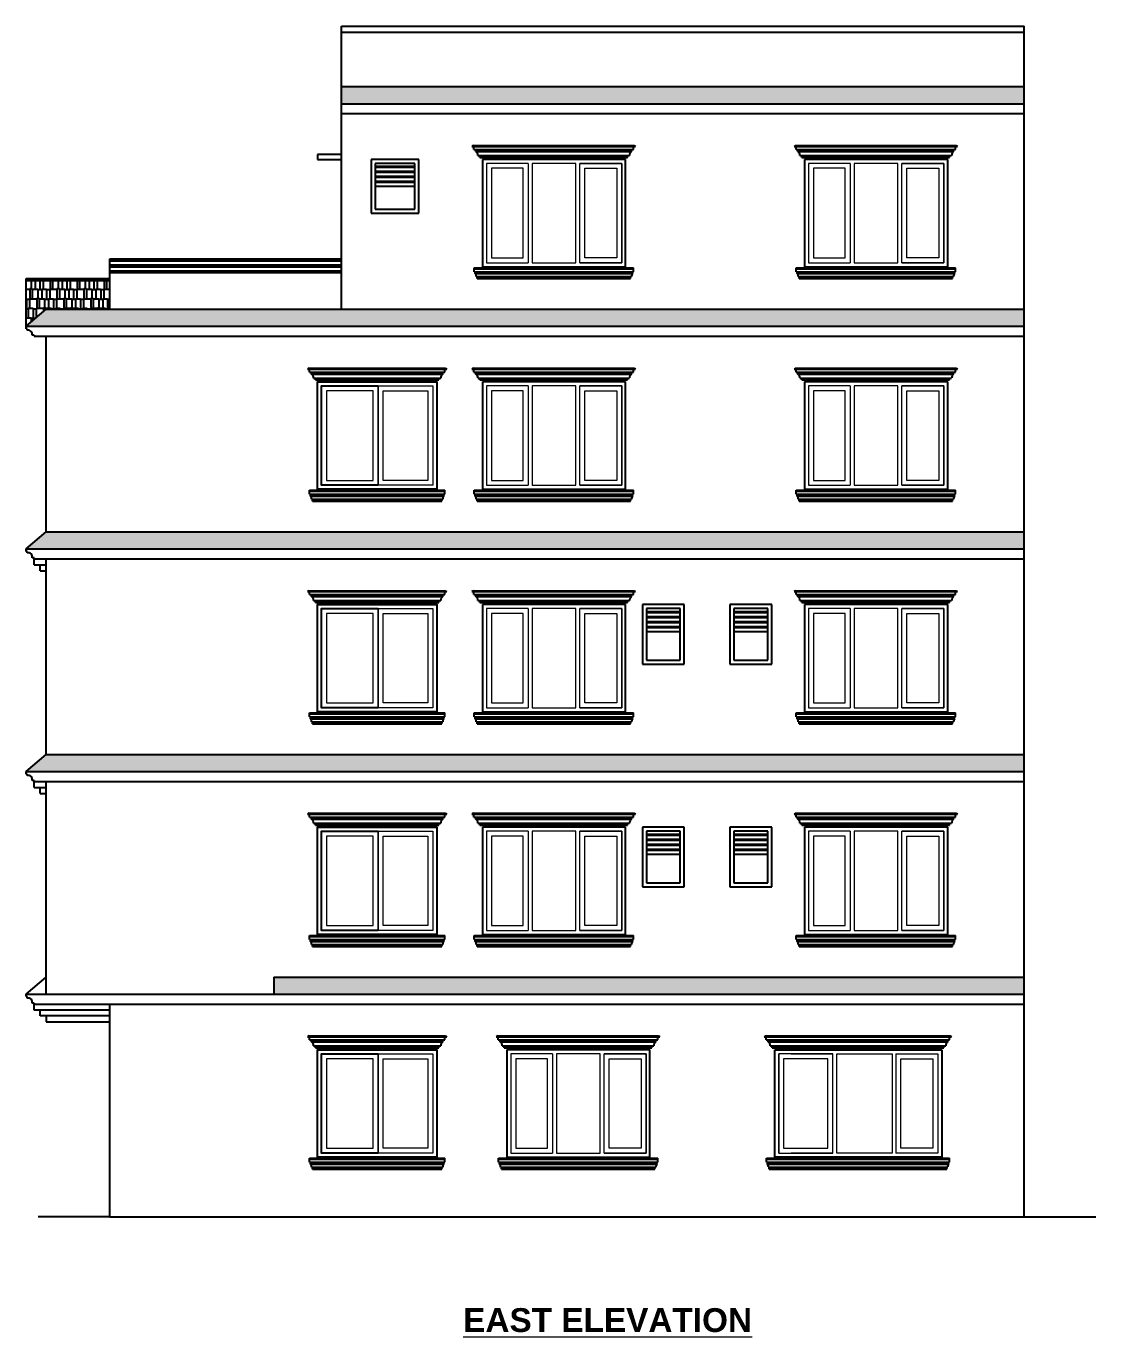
# Model space of a CAD drawing. Header units: inches. Extents: x 1397 to 20304, y -27267 to -746.
# Drawn here: x 16102 to 16640, y -21489 to -20829 of the extents above; entities that cross this region are included whole.
import ezdxf

# ---------------------------------------------------------------- set-up
doc = ezdxf.new("R2010")
doc.units = ezdxf.units.IN
doc.header["$LTSCALE"] = 17
doc.header["$MEASUREMENT"] = 0
for name, color, linetype, lineweight in [('25 BOT BAR', 12, 'Continuous', 25), ('ELEVATION', 7, 'Continuous', 25), ('OUTLINE', 1, 'Continuous', 25), ('TEXT', 231, 'Continuous', 20), ('WINDOW FRAME', 161, 'Continuous', 20)]:
    doc.layers.add(name, color=color, linetype=linetype, lineweight=lineweight)

# ---------------------------------------------------------------- blocks, each defined once
blk = doc.blocks.new('cornicebelow')
at = {"layer": '25 BOT BAR'}
for p, q in [((13950.02, -21087.63), (14030.23, -21087.63)), ((13950.02, -21089.63), (13950.02, -21087.63)), ((13950.02, -21088.13), (14030.23, -21088.13)), ((13950.02, -21089.63), (14030.23, -21089.63)), ((13950.52, -21090.63), (13950.52, -21089.63)), ((13950.52, -21090.63), (14029.73, -21090.63)), ((13951.02, -21092.13), (14029.23, -21092.13)), ((13951.52, -21093.13), (13951.52, -21092.13)), ((13951.52, -21093.13), (14028.73, -21093.13)), ((14028.73, -21093.13), (14028.73, -21092.13)), ((14029.73, -21090.63), (14029.73, -21089.63)), ((14030.23, -21089.63), (14030.23, -21087.63))]:
    blk.add_line(p, q, dxfattribs=at)
for centre, start, end in [((13949.58, -21091.77), 346.21025, 50.65965), ((14030.67, -21091.77), 129.34035, 193.78975)]:
    blk.add_arc(centre, 1.48, start, end, dxfattribs=at)
blk = doc.blocks.new('corniceup')
at = {"layer": '25 BOT BAR'}
for p, q in [((13949.69, -21026.13), (13948.94, -21026.63)), ((13949.94, -21028.13), (13949.94, -21026.63)), ((13950.94, -21029.13), (13950.94, -21028.13)), ((14029.23, -21029.13), (14029.23, -21028.13)), ((14030.23, -21028.13), (14030.23, -21026.63)), ((14030.48, -21026.13), (14031.23, -21026.63)), ((13952.94, -21032.13), (13952.94, -21031.13)), ((14027.23, -21032.13), (14027.23, -21031.13))]:
    blk.add_line(p, q, dxfattribs=at)
for centre, start, end in [((13950.02, -21030.83), 351.26631, 61.86379), ((14030.15, -21030.83), 118.13621, 188.73369)]:
    blk.add_arc(centre, 1.93, start, end, dxfattribs=at)
at = {"layer": 'OUTLINE'}
for p, q in [((13948.94, -21026.63), (14031.23, -21026.63)), ((13949.69, -21026.13), (14030.48, -21026.13)), ((13949.94, -21028.13), (14030.23, -21028.13)), ((13950.94, -21029.13), (14029.23, -21029.13)), ((13951.94, -21031.13), (14028.23, -21031.13)), ((13952.94, -21032.13), (14027.23, -21032.13))]:
    blk.add_line(p, q, dxfattribs=at)
blk = doc.blocks.new('DSFFDFFD')
at = {"layer": 'ELEVATION', "linetype": 'Continuous'}
for p, q in [((-9566.27, -3437), (-9650.27, -3437)), ((-9650.27, -3437), (-9650.27, -3491)), ((-9566.27, -3491), (-9566.27, -3437)), ((-9650.27, -3491), (-9566.27, -3491))]:
    blk.add_line(p, q, dxfattribs=at)
at = {"layer": 'WINDOW FRAME'}
for p, q in [((-9627.27, -3439), (-9648.27, -3439)), ((-9648.27, -3439), (-9648.27, -3489)), ((-9629.77, -3441.5), (-9645.77, -3441.5)), ((-9645.77, -3441.5), (-9645.77, -3486.5)), ((-9629.77, -3486.5), (-9629.77, -3441.5)), ((-9627.27, -3439), (-9627.27, -3489)), ((-9597.57, -3439), (-9625.27, -3439)), ((-9625.27, -3439), (-9625.27, -3489)), ((-9597.57, -3489), (-9597.57, -3439)), ((-9574.57, -3439), (-9595.57, -3439)), ((-9595.57, -3489), (-9595.57, -3439)), ((-9595.57, -3439), (-9568.27, -3439)), ((-9595.57, -3489), (-9595.57, -3439)), ((-9593.07, -3441.5), (-9570.77, -3441.5)), ((-9593.07, -3486.5), (-9593.07, -3441.5)), ((-9570.77, -3441.5), (-9570.77, -3486.5)), ((-9568.27, -3489), (-9568.27, -3439)), ((-9568.27, -3439), (-9568.27, -3489)), ((-9645.77, -3486.5), (-9629.77, -3486.5)), ((-9570.77, -3486.5), (-9593.07, -3486.5)), ((-9648.27, -3489), (-9627.27, -3489)), ((-9625.27, -3489), (-9597.57, -3489)), ((-9595.57, -3489), (-9574.57, -3489)), ((-9568.27, -3489), (-9595.57, -3489))]:
    blk.add_line(p, q, dxfattribs=at)

msp = doc.modelspace()

# ---------------------------------------------------------------- hatches: boundary and pattern name
at = {"layer": '25 BOT BAR'}
h = msp.add_hatch(dxfattribs=at)
h.set_pattern_fill('AR-RSHKE', color=8, scale=0.5, angle=180)
h.paths.add_polyline_path([(16604.34, -20859.49), (16260.86, -20859.49), (16260.86, -20868.11), (16604.34, -20868.11)])
h = msp.add_hatch(dxfattribs=at)
h.set_pattern_fill('AR-RSHKE', color=8, scale=0.4, angle=180)
h.paths.add_polyline_path([(16144.34, -20957.11), (16102.34, -20957.11), (16102.34, -20980.11), (16112.34, -20971.49), (16144.34, -20971.49)])
h = msp.add_hatch(dxfattribs=at)
h.set_pattern_fill('AR-RSHKE', color=8, scale=0.5, angle=180)
h.set_pattern_definition([(180, (-9e-12, 224), (-12.75, -6), [3, -2.5, 3.5, -1.5, 4.5, -2]), (180, (-3, 223.75), (-12.75, -6), [2.5, -9.5, 2, -3]), (180, (-9, 224.375), (-12.75, -6), [1.5, -15.5]), (270, (-9e-12, 224), (4.25, -6), [5.75, -18.25]), (270, (-3, 224), (4.25, -6), [5.625, -18.375]), (270, (-5.5, 224), (4.25, -6), [5.25, -18.75]), (270, (-9, 224.375), (4.25, -6), [5.75, -18.25]), (270, (-10.5, 224.375), (4.25, -6), [5.75, -18.25]), (270, (-15, 224), (4.25, -6), [5.5, -18.5])])
h.paths.add_polyline_path([(16604.34, -20971.49), (16112.34, -20971.49), (16102.34, -20980.11), (16604.34, -20980.11)])
h = msp.add_hatch(dxfattribs=at)
h.set_pattern_fill('AR-RSHKE', color=8, scale=0.5, angle=180)
h.set_pattern_definition([(180, (-5e-12, 112), (-12.75, -6), [3, -2.5, 3.5, -1.5, 4.5, -2]), (180, (-3, 111.75), (-12.75, -6), [2.5, -9.5, 2, -3]), (180, (-9, 112.375), (-12.75, -6), [1.5, -15.5]), (270, (-5e-12, 112), (4.25, -6), [5.75, -18.25]), (270, (-3, 112), (4.25, -6), [5.625, -18.375]), (270, (-5.5, 112), (4.25, -6), [5.25, -18.75]), (270, (-9, 112.375), (4.25, -6), [5.75, -18.25]), (270, (-10.5, 112.375), (4.25, -6), [5.75, -18.25]), (270, (-15, 112), (4.25, -6), [5.5, -18.5])])
h.paths.add_polyline_path([(16604.34, -21083.49), (16112.34, -21083.49), (16102.34, -21092.11), (16604.34, -21092.11)])
h = msp.add_hatch(dxfattribs=at)
h.set_pattern_fill('AR-RSHKE', color=8, scale=0.5, angle=180)
h.paths.add_polyline_path([(16604.34, -21195.49), (16112.34, -21195.49), (16102.34, -21204.11), (16604.34, -21204.11)])
h = msp.add_hatch(dxfattribs=at)
h.set_pattern_fill('AR-RSHKE', color=8, scale=0.5, angle=180)
h.paths.add_polyline_path([(16604.34, -21316.11), (16604.34, -21307.49), (16226.86, -21307.49), (16226.86, -21316.11)])

# ---------------------------------------------------------------- linework, layer by layer
for p, q in [((16260.86, -20829.11), (16604.34, -20829.11)), ((16260.86, -20868.11), (16260.86, -20829.11)), ((16604.34, -20868.11), (16604.34, -20829.11)), ((16260.86, -20832.11), (16604.34, -20832.11)), ((16260.86, -20859.49), (16604.34, -20859.49)), ((16260.86, -20868.11), (16604.34, -20868.11)), ((16260.86, -20971.49), (16260.86, -20868.11)), ((16604.34, -20980.11), (16604.34, -20868.11)), ((16260.86, -20873.11), (16604.34, -20873.11)), ((16260.86, -20893.61), (16248.86, -20893.61)), ((16248.86, -20893.61), (16248.86, -20896.11)), ((16248.86, -20896.11), (16260.86, -20896.11)), ((16144.34, -20946.11), (16260.86, -20946.11)), ((16144.34, -20971.49), (16144.34, -20946.11)), ((16144.34, -20947.11), (16260.86, -20947.11)), ((16144.34, -20949.11), (16260.86, -20949.11)), ((16144.34, -20950.11), (16260.86, -20950.11)), ((16144.34, -20952.11), (16260.86, -20952.11)), ((16144.34, -20953.11), (16260.86, -20953.11)), ((16102.34, -20980.11), (16102.34, -20956.11)), ((16102.34, -20956.11), (16144.34, -20956.11)), ((16102.34, -20957.11), (16144.34, -20957.11)), ((16102.34, -20980.11), (16112.34, -20971.49)), ((16112.34, -20971.49), (16604.34, -20971.49)), ((16102.34, -20980.11), (16604.34, -20980.11)), ((16102.34, -20981.36), (16102.34, -20980.11)), ((16102.34, -20980.11), (16102.34, -20981.36)), ((16102.9, -20981.36), (16102.34, -20981.36)), ((16102.9, -20982.11), (16102.9, -20981.36)), ((16604.34, -21092.11), (16604.34, -20980.11)), ((16103.84, -20982.11), (16102.9, -20982.11)), ((16105.34, -20984.11), (16105.34, -20983.61)), ((16105.34, -20984.61), (16105.34, -20984.11)), ((16106.34, -20984.61), (16105.34, -20984.61)), ((16106.34, -20984.61), (16106.34, -20985.11)), ((16106.34, -20985.11), (16604.34, -20985.11)), ((16112.34, -21083.49), (16112.34, -20985.11)), ((16244.61, -21001.11), (16243.86, -21001.61)), ((16243.86, -21001.61), (16313.86, -21001.61)), ((16244.61, -21001.11), (16313.11, -21001.11)), ((16244.86, -21003.11), (16244.86, -21001.61)), ((16312.86, -21003.11), (16312.86, -21001.61)), ((16313.11, -21001.11), (16313.86, -21001.61)), ((16244.86, -21003.11), (16312.86, -21003.11)), ((16245.86, -21004.11), (16245.86, -21003.11)), ((16245.86, -21004.11), (16311.86, -21004.11)), ((16246.86, -21006.11), (16310.86, -21006.11)), ((16247.86, -21007.11), (16247.86, -21006.11)), ((16247.86, -21007.11), (16309.86, -21007.11)), ((16309.86, -21007.11), (16309.86, -21006.11)), ((16311.86, -21004.11), (16311.86, -21003.11)), ((16244.86, -21062.61), (16312.86, -21062.61)), ((16244.86, -21064.61), (16244.86, -21062.61)), ((16244.86, -21063.11), (16312.86, -21063.11)), ((16244.86, -21064.61), (16312.86, -21064.61)), ((16245.36, -21065.61), (16245.36, -21064.61)), ((16245.36, -21065.61), (16312.36, -21065.61)), ((16245.86, -21067.11), (16311.86, -21067.11)), ((16246.36, -21068.11), (16246.36, -21067.11)), ((16311.36, -21068.11), (16311.36, -21067.11)), ((16312.36, -21065.61), (16312.36, -21064.61)), ((16312.86, -21064.61), (16312.86, -21062.61)), ((16246.36, -21068.11), (16311.36, -21068.11)), ((16102.34, -21092.11), (16112.34, -21083.49)), ((16112.34, -21083.49), (16604.34, -21083.49)), ((16102.34, -21092.11), (16604.34, -21092.11)), ((16102.34, -21093.36), (16102.34, -21092.11)), ((16102.34, -21092.11), (16102.34, -21093.36)), ((16102.9, -21093.36), (16102.34, -21093.36)), ((16102.9, -21094.11), (16102.9, -21093.36)), ((16103.84, -21094.11), (16102.9, -21094.11)), ((16604.34, -21204.11), (16604.34, -21092.11)), ((16105.34, -21096.11), (16105.34, -21095.61)), ((16105.34, -21096.61), (16105.34, -21096.11)), ((16106.34, -21096.61), (16105.34, -21096.61)), ((16106.34, -21096.61), (16106.34, -21097.11)), ((16106.34, -21097.11), (16604.34, -21097.11)), ((16106.34, -21100.11), (16106.34, -21097.11)), ((16106.34, -21100.11), (16112.34, -21100.11)), ((16109.34, -21103.11), (16109.34, -21100.11)), ((16112.34, -21195.49), (16112.34, -21097.11)), ((16109.34, -21103.11), (16112.34, -21103.11)), ((16244.61, -21113.11), (16243.86, -21113.61)), ((16243.86, -21113.61), (16313.86, -21113.61)), ((16244.61, -21113.11), (16313.11, -21113.11)), ((16244.86, -21115.11), (16244.86, -21113.61)), ((16312.86, -21115.11), (16312.86, -21113.61)), ((16313.11, -21113.11), (16313.86, -21113.61)), ((16244.86, -21115.11), (16312.86, -21115.11)), ((16245.86, -21116.11), (16245.86, -21115.11)), ((16245.86, -21116.11), (16311.86, -21116.11)), ((16246.86, -21118.11), (16310.86, -21118.11)), ((16247.86, -21119.11), (16247.86, -21118.11)), ((16247.86, -21119.11), (16309.86, -21119.11)), ((16309.86, -21119.11), (16309.86, -21118.11)), ((16311.86, -21116.11), (16311.86, -21115.11)), ((16244.86, -21174.61), (16312.86, -21174.61)), ((16244.86, -21176.61), (16244.86, -21174.61)), ((16244.86, -21175.11), (16312.86, -21175.11)), ((16244.86, -21176.61), (16312.86, -21176.61)), ((16245.36, -21177.61), (16245.36, -21176.61)), ((16245.36, -21177.61), (16312.36, -21177.61)), ((16245.86, -21179.11), (16311.86, -21179.11)), ((16246.36, -21180.11), (16246.36, -21179.11)), ((16311.36, -21180.11), (16311.36, -21179.11)), ((16312.36, -21177.61), (16312.36, -21176.61)), ((16312.86, -21176.61), (16312.86, -21174.61)), ((16246.36, -21180.11), (16311.36, -21180.11)), ((16102.34, -21204.11), (16112.34, -21195.49)), ((16112.34, -21195.49), (16604.34, -21195.49)), ((16102.34, -21204.11), (16604.34, -21204.11)), ((16102.34, -21205.36), (16102.34, -21204.11)), ((16102.34, -21204.11), (16102.34, -21205.36)), ((16102.9, -21205.36), (16102.34, -21205.36)), ((16102.9, -21206.11), (16102.9, -21205.36)), ((16103.84, -21206.11), (16102.9, -21206.11)), ((16604.34, -21316.11), (16604.34, -21204.11)), ((16105.34, -21208.11), (16105.34, -21207.61)), ((16105.34, -21208.61), (16105.34, -21208.11)), ((16106.34, -21208.61), (16105.34, -21208.61)), ((16106.34, -21208.61), (16106.34, -21209.11)), ((16106.34, -21209.11), (16604.34, -21209.11)), ((16106.34, -21212.11), (16106.34, -21209.11)), ((16106.34, -21212.11), (16112.34, -21212.11)), ((16109.34, -21215.11), (16109.34, -21212.11)), ((16112.34, -21316.11), (16112.34, -21209.11)), ((16109.34, -21215.11), (16112.34, -21215.11)), ((16244.61, -21225.11), (16243.86, -21225.61)), ((16243.86, -21225.61), (16313.86, -21225.61)), ((16244.61, -21225.11), (16313.11, -21225.11)), ((16244.86, -21227.11), (16244.86, -21225.61)), ((16312.86, -21227.11), (16312.86, -21225.61)), ((16313.11, -21225.11), (16313.86, -21225.61)), ((16244.86, -21227.11), (16312.86, -21227.11)), ((16245.86, -21228.11), (16245.86, -21227.11)), ((16245.86, -21228.11), (16311.86, -21228.11)), ((16246.86, -21230.11), (16310.86, -21230.11)), ((16247.86, -21231.11), (16247.86, -21230.11)), ((16247.86, -21231.11), (16309.86, -21231.11)), ((16309.86, -21231.11), (16309.86, -21230.11)), ((16311.86, -21228.11), (16311.86, -21227.11)), ((16244.86, -21286.61), (16312.86, -21286.61)), ((16244.86, -21288.61), (16244.86, -21286.61)), ((16244.86, -21287.11), (16312.86, -21287.11)), ((16244.86, -21288.61), (16312.86, -21288.61)), ((16245.36, -21289.61), (16245.36, -21288.61)), ((16245.36, -21289.61), (16312.36, -21289.61)), ((16245.86, -21291.11), (16311.86, -21291.11)), ((16246.36, -21292.11), (16246.36, -21291.11)), ((16311.36, -21292.11), (16311.36, -21291.11)), ((16312.36, -21289.61), (16312.36, -21288.61)), ((16312.86, -21288.61), (16312.86, -21286.61)), ((16246.36, -21292.11), (16311.36, -21292.11)), ((16102.34, -21316.11), (16112.34, -21307.49)), ((16226.86, -21307.49), (16226.86, -21316.11)), ((16226.86, -21307.49), (16604.34, -21307.49)), ((16102.34, -21316.11), (16604.34, -21316.11)), ((16102.34, -21317.36), (16102.34, -21316.11)), ((16102.34, -21316.11), (16102.34, -21317.36)), ((16102.9, -21317.36), (16102.34, -21317.36)), ((16102.9, -21318.11), (16102.9, -21317.36)), ((16103.84, -21318.11), (16102.9, -21318.11)), ((16604.34, -21428.11), (16604.34, -21316.11)), ((16105.34, -21320.11), (16105.34, -21319.61)), ((16105.34, -21320.61), (16105.34, -21320.11)), ((16106.34, -21320.61), (16105.34, -21320.61)), ((16106.34, -21320.61), (16106.34, -21321.11)), ((16106.34, -21321.11), (16604.34, -21321.11)), ((16106.34, -21324.11), (16106.34, -21321.11)), ((16144.34, -21324.11), (16106.34, -21324.11)), ((16109.34, -21327.11), (16109.34, -21324.11)), ((16144.34, -21428.11), (16144.34, -21321.11)), ((16144.34, -21327.11), (16109.34, -21327.11)), ((16112.34, -21327.11), (16112.34, -21330.11)), ((16112.34, -21330.11), (16144.34, -21330.11)), ((16244.61, -21337.11), (16243.86, -21337.61)), ((16243.86, -21337.61), (16313.86, -21337.61)), ((16244.61, -21337.11), (16313.11, -21337.11)), ((16244.86, -21339.11), (16244.86, -21337.61)), ((16312.86, -21339.11), (16312.86, -21337.61)), ((16313.11, -21337.11), (16313.86, -21337.61)), ((16474.29, -21337.11), (16473.54, -21337.61)), ((16473.54, -21337.61), (16567.84, -21337.61)), ((16474.29, -21337.11), (16567.09, -21337.11)), ((16474.54, -21339.11), (16474.54, -21337.61)), ((16566.84, -21339.11), (16566.84, -21337.61)), ((16567.09, -21337.11), (16567.84, -21337.61)), ((16244.86, -21339.11), (16312.86, -21339.11)), ((16245.86, -21340.11), (16245.86, -21339.11)), ((16245.86, -21340.11), (16311.86, -21340.11)), ((16246.86, -21342.11), (16310.86, -21342.11)), ((16247.86, -21343.11), (16247.86, -21342.11)), ((16247.86, -21343.11), (16309.86, -21343.11)), ((16309.86, -21343.11), (16309.86, -21342.11)), ((16311.86, -21340.11), (16311.86, -21339.11)), ((16474.54, -21339.11), (16566.84, -21339.11)), ((16475.54, -21340.11), (16475.54, -21339.11)), ((16475.54, -21340.11), (16565.84, -21340.11)), ((16476.54, -21342.11), (16564.84, -21342.11)), ((16477.54, -21343.11), (16477.54, -21342.11)), ((16477.54, -21343.11), (16563.84, -21343.11)), ((16563.84, -21343.11), (16563.84, -21342.11)), ((16565.84, -21340.11), (16565.84, -21339.11)), ((16244.86, -21398.61), (16312.86, -21398.61)), ((16244.86, -21400.61), (16244.86, -21398.61)), ((16244.86, -21399.11), (16312.86, -21399.11)), ((16244.86, -21400.61), (16312.86, -21400.61)), ((16245.36, -21401.61), (16245.36, -21400.61)), ((16245.36, -21401.61), (16312.36, -21401.61)), ((16245.86, -21403.11), (16311.86, -21403.11)), ((16246.36, -21404.11), (16246.36, -21403.11)), ((16246.36, -21404.11), (16311.36, -21404.11)), ((16311.36, -21404.11), (16311.36, -21403.11)), ((16312.36, -21401.61), (16312.36, -21400.61)), ((16312.86, -21400.61), (16312.86, -21398.61)), ((16474.63, -21398.61), (16566.84, -21398.61)), ((16474.63, -21400.61), (16474.63, -21398.61)), ((16474.63, -21399.11), (16566.84, -21399.11)), ((16474.63, -21400.61), (16566.84, -21400.61)), ((16475.13, -21401.61), (16475.13, -21400.61)), ((16475.13, -21401.61), (16566.34, -21401.61)), ((16475.63, -21403.11), (16565.84, -21403.11)), ((16476.13, -21404.11), (16476.13, -21403.11)), ((16476.13, -21404.11), (16565.34, -21404.11)), ((16565.34, -21404.11), (16565.34, -21403.11)), ((16566.34, -21401.61), (16566.34, -21400.61)), ((16566.84, -21400.61), (16566.84, -21398.61)), ((16144.34, -21428.11), (16108.34, -21428.11)), ((16144.34, -21428.11), (16604.34, -21428.11)), ((16604.34, -21428.11), (16640.34, -21428.11))]:
    msp.add_line(p, q, dxfattribs=at)
for points in [[(16279.34, -21060.11), (16250.86, -21060.11), (16250.86, -21010.11), (16279.34, -21010.11)], [(16279.34, -21172.11), (16250.86, -21172.11), (16250.86, -21122.11), (16279.34, -21122.11)], [(16279.34, -21284.11), (16250.86, -21284.11), (16250.86, -21234.11), (16279.34, -21234.11)], [(16279.34, -21396.11), (16250.86, -21396.11), (16250.86, -21346.11), (16279.34, -21346.11)]]:
    msp.add_lwpolyline(points, dxfattribs=at)
for centre, radius, start, end in [((16103.45, -20984.01), 1.94, 11.79562, 78.20413), ((16244.95, -21005.82), 1.93, 351.26631, 61.86379), ((16312.77, -21005.82), 1.93, 118.13621, 188.73369), ((16244.42, -21066.76), 1.48, 346.21025, 50.65965), ((16313.3, -21066.76), 1.48, 129.34035, 193.78975), ((16103.45, -21096.01), 1.94, 11.79562, 78.20413), ((16244.95, -21117.82), 1.93, 351.26631, 61.86379), ((16312.77, -21117.82), 1.93, 118.13621, 188.73369), ((16244.42, -21178.76), 1.48, 346.21025, 50.65965), ((16313.3, -21178.76), 1.48, 129.34035, 193.78975), ((16103.45, -21208.01), 1.94, 11.79562, 78.20413), ((16244.95, -21229.82), 1.93, 351.26631, 61.86379), ((16312.77, -21229.82), 1.93, 118.13621, 188.73369), ((16244.42, -21290.76), 1.48, 346.21025, 50.65965), ((16313.3, -21290.76), 1.48, 129.34035, 193.78975), ((16103.45, -21320.01), 1.94, 11.79562, 78.20413), ((16244.95, -21341.82), 1.93, 351.26631, 61.86379), ((16312.77, -21341.82), 1.93, 118.13621, 188.73369), ((16474.63, -21341.82), 1.93, 351.26631, 61.86379), ((16566.75, -21341.82), 1.93, 118.13621, 188.73369), ((16244.42, -21402.76), 1.48, 346.21025, 50.65965), ((16313.3, -21402.76), 1.48, 129.34035, 193.78975), ((16474.19, -21402.76), 1.48, 346.21025, 50.65965), ((16567.28, -21402.76), 1.48, 129.34035, 193.78975)]:
    msp.add_arc(centre, radius, start, end, dxfattribs=at)
at = {"layer": 'ELEVATION', "linetype": 'Continuous'}
for p, q in [((16403.86, -20896.11), (16331.86, -20896.11)), ((16331.86, -20896.11), (16331.86, -20950.11)), ((16403.86, -20950.11), (16403.86, -20896.11)), ((16565.84, -20896.11), (16493.84, -20896.11)), ((16493.84, -20896.11), (16493.84, -20950.11)), ((16565.84, -20950.11), (16565.84, -20896.11)), ((16331.86, -20950.11), (16403.86, -20950.11)), ((16493.84, -20950.11), (16565.84, -20950.11)), ((16403.86, -21008.11), (16331.86, -21008.11)), ((16331.86, -21008.11), (16331.86, -21062.11)), ((16403.86, -21062.11), (16403.86, -21008.11)), ((16565.84, -21008.11), (16493.84, -21008.11)), ((16493.84, -21008.11), (16493.84, -21062.11)), ((16565.84, -21062.11), (16565.84, -21008.11)), ((16331.86, -21062.11), (16403.86, -21062.11)), ((16493.84, -21062.11), (16565.84, -21062.11)), ((16403.86, -21120.11), (16331.86, -21120.11)), ((16331.86, -21120.11), (16331.86, -21174.11)), ((16403.86, -21174.11), (16403.86, -21120.11)), ((16565.84, -21120.11), (16493.84, -21120.11)), ((16493.84, -21120.11), (16493.84, -21174.11)), ((16565.84, -21174.11), (16565.84, -21120.11)), ((16331.86, -21174.11), (16403.86, -21174.11)), ((16493.84, -21174.11), (16565.84, -21174.11)), ((16403.86, -21232.11), (16331.86, -21232.11)), ((16331.86, -21232.11), (16331.86, -21286.11)), ((16403.86, -21286.11), (16403.86, -21232.11)), ((16565.84, -21232.11), (16493.84, -21232.11)), ((16493.84, -21232.11), (16493.84, -21286.11)), ((16565.84, -21286.11), (16565.84, -21232.11)), ((16331.86, -21286.11), (16403.86, -21286.11)), ((16493.84, -21286.11), (16565.84, -21286.11)), ((16416.1, -21344.11), (16344.1, -21344.11)), ((16344.1, -21344.11), (16344.1, -21398.11)), ((16416.1, -21398.11), (16416.1, -21344.11)), ((16344.1, -21398.11), (16416.1, -21398.11))]:
    msp.add_line(p, q, dxfattribs=at)
for points in [[(16248.86, -21022.11), (16248.86, -21008.11), (16308.86, -21008.11), (16308.86, -21062.11), (16248.86, -21062.11), (16248.86, -21022.11)], [(16248.86, -21134.11), (16248.86, -21120.11), (16308.86, -21120.11), (16308.86, -21174.11), (16248.86, -21174.11), (16248.86, -21134.11)], [(16248.86, -21246.11), (16248.86, -21232.11), (16308.86, -21232.11), (16308.86, -21286.11), (16248.86, -21286.11), (16248.86, -21246.11)], [(16248.86, -21358.11), (16248.86, -21344.11), (16308.86, -21344.11), (16308.86, -21398.11), (16248.86, -21398.11), (16248.86, -21358.11)]]:
    msp.add_lwpolyline(points, dxfattribs=at)
at = {"layer": 'OUTLINE', "color": 7}
for p, q in [((16299.86, -20896.11), (16275.86, -20896.11)), ((16275.86, -20896.11), (16275.86, -20923.11)), ((16299.86, -20923.11), (16299.86, -20896.11)), ((16275.86, -20923.11), (16299.86, -20923.11)), ((16433.34, -21120.11), (16412.34, -21120.11)), ((16412.34, -21120.11), (16412.34, -21150.11)), ((16433.34, -21150.11), (16433.34, -21120.11)), ((16477.34, -21120.11), (16456.34, -21120.11)), ((16456.34, -21120.11), (16456.34, -21150.11)), ((16477.34, -21150.11), (16477.34, -21120.11)), ((16412.34, -21150.11), (16433.34, -21150.11)), ((16456.34, -21150.11), (16477.34, -21150.11)), ((16433.34, -21232.11), (16412.34, -21232.11)), ((16412.34, -21232.11), (16412.34, -21262.11)), ((16433.34, -21262.11), (16433.34, -21232.11)), ((16477.34, -21232.11), (16456.34, -21232.11)), ((16456.34, -21232.11), (16456.34, -21262.11)), ((16477.34, -21262.11), (16477.34, -21232.11)), ((16412.34, -21262.11), (16433.34, -21262.11)), ((16456.34, -21262.11), (16477.34, -21262.11))]:
    msp.add_line(p, q, dxfattribs=at)
at = {"layer": 'OUTLINE', "color": 253, "true_color": 0x9898cc}
for p, q in [((16297.86, -20898.11), (16277.86, -20898.11)), ((16277.86, -20898.11), (16277.86, -20921.11)), ((16277.86, -20899.61), (16297.86, -20899.61)), ((16277.86, -20900.11), (16297.86, -20900.11)), ((16277.86, -20902.11), (16297.86, -20902.11)), ((16277.86, -20902.61), (16297.86, -20902.61)), ((16297.86, -20921.11), (16297.86, -20898.11)), ((16277.86, -20904.61), (16297.86, -20904.61)), ((16277.86, -20905.11), (16297.86, -20905.11)), ((16277.86, -20907.11), (16297.86, -20907.11)), ((16277.86, -20907.61), (16297.86, -20907.61)), ((16277.86, -20909.61), (16297.86, -20909.61)), ((16277.86, -20921.11), (16297.86, -20921.11)), ((16431.34, -21122.11), (16414.34, -21122.11)), ((16414.34, -21122.11), (16414.34, -21148.11)), ((16414.34, -21123.61), (16431.34, -21123.61)), ((16414.34, -21124.11), (16431.34, -21124.11)), ((16414.34, -21126.11), (16431.34, -21126.11)), ((16414.34, -21126.61), (16431.34, -21126.61)), ((16431.34, -21148.11), (16431.34, -21122.11)), ((16475.34, -21122.11), (16458.34, -21122.11)), ((16458.34, -21122.11), (16458.34, -21148.11)), ((16458.34, -21123.61), (16475.34, -21123.61)), ((16458.34, -21124.11), (16475.34, -21124.11)), ((16458.34, -21126.11), (16475.34, -21126.11)), ((16458.34, -21126.61), (16475.34, -21126.61)), ((16475.34, -21148.11), (16475.34, -21122.11)), ((16414.34, -21128.61), (16431.34, -21128.61)), ((16414.34, -21129.11), (16431.34, -21129.11)), ((16414.34, -21131.11), (16431.34, -21131.11)), ((16414.34, -21131.61), (16431.34, -21131.61)), ((16414.34, -21133.61), (16431.34, -21133.61)), ((16458.34, -21128.61), (16475.34, -21128.61)), ((16458.34, -21129.11), (16475.34, -21129.11)), ((16458.34, -21131.11), (16475.34, -21131.11)), ((16458.34, -21131.61), (16475.34, -21131.61)), ((16458.34, -21133.61), (16475.34, -21133.61)), ((16414.34, -21148.11), (16431.34, -21148.11)), ((16458.34, -21148.11), (16475.34, -21148.11)), ((16431.34, -21234.11), (16414.34, -21234.11)), ((16414.34, -21234.11), (16414.34, -21260.11)), ((16414.34, -21235.61), (16431.34, -21235.61)), ((16414.34, -21236.11), (16431.34, -21236.11)), ((16414.34, -21238.11), (16431.34, -21238.11)), ((16414.34, -21238.61), (16431.34, -21238.61)), ((16431.34, -21260.11), (16431.34, -21234.11)), ((16475.34, -21234.11), (16458.34, -21234.11)), ((16458.34, -21234.11), (16458.34, -21260.11)), ((16458.34, -21235.61), (16475.34, -21235.61)), ((16458.34, -21236.11), (16475.34, -21236.11)), ((16458.34, -21238.11), (16475.34, -21238.11)), ((16458.34, -21238.61), (16475.34, -21238.61)), ((16475.34, -21260.11), (16475.34, -21234.11)), ((16414.34, -21240.61), (16431.34, -21240.61)), ((16414.34, -21241.11), (16431.34, -21241.11)), ((16414.34, -21243.11), (16431.34, -21243.11)), ((16414.34, -21243.61), (16431.34, -21243.61)), ((16414.34, -21245.61), (16431.34, -21245.61)), ((16458.34, -21240.61), (16475.34, -21240.61)), ((16458.34, -21241.11), (16475.34, -21241.11)), ((16458.34, -21243.11), (16475.34, -21243.11)), ((16458.34, -21243.61), (16475.34, -21243.61)), ((16458.34, -21245.61), (16475.34, -21245.61)), ((16414.34, -21260.11), (16431.34, -21260.11)), ((16458.34, -21260.11), (16475.34, -21260.11))]:
    msp.add_line(p, q, dxfattribs=at)
at = {"layer": 'WINDOW FRAME'}
for p, q in [((16354.86, -20898.11), (16333.86, -20898.11)), ((16333.86, -20898.11), (16333.86, -20948.11)), ((16352.36, -20900.61), (16336.36, -20900.61)), ((16336.36, -20900.61), (16336.36, -20945.61)), ((16352.36, -20945.61), (16352.36, -20900.61)), ((16354.86, -20898.11), (16354.86, -20948.11)), ((16378.86, -20898.11), (16356.86, -20898.11)), ((16356.86, -20898.11), (16356.86, -20948.11)), ((16378.86, -20948.11), (16378.86, -20898.11)), ((16401.86, -20898.11), (16380.86, -20898.11)), ((16380.86, -20948.11), (16380.86, -20898.11)), ((16380.86, -20898.11), (16401.86, -20898.11)), ((16380.86, -20948.11), (16380.86, -20898.11)), ((16383.36, -20900.61), (16399.36, -20900.61)), ((16383.36, -20945.61), (16383.36, -20900.61)), ((16399.36, -20900.61), (16399.36, -20945.61)), ((16401.86, -20948.11), (16401.86, -20898.11)), ((16401.86, -20898.11), (16401.86, -20948.11)), ((16516.84, -20898.11), (16495.84, -20898.11)), ((16495.84, -20898.11), (16495.84, -20948.11)), ((16514.34, -20900.61), (16498.34, -20900.61)), ((16498.34, -20900.61), (16498.34, -20945.61)), ((16514.34, -20945.61), (16514.34, -20900.61)), ((16516.84, -20898.11), (16516.84, -20948.11)), ((16540.84, -20898.11), (16518.84, -20898.11)), ((16518.84, -20898.11), (16518.84, -20948.11)), ((16540.84, -20948.11), (16540.84, -20898.11)), ((16563.84, -20898.11), (16542.84, -20898.11)), ((16542.84, -20948.11), (16542.84, -20898.11)), ((16542.84, -20898.11), (16563.84, -20898.11)), ((16542.84, -20948.11), (16542.84, -20898.11)), ((16545.34, -20900.61), (16561.34, -20900.61)), ((16545.34, -20945.61), (16545.34, -20900.61)), ((16561.34, -20900.61), (16561.34, -20945.61)), ((16563.84, -20948.11), (16563.84, -20898.11)), ((16563.84, -20898.11), (16563.84, -20948.11)), ((16333.86, -20948.11), (16354.86, -20948.11)), ((16336.36, -20945.61), (16352.36, -20945.61)), ((16356.86, -20948.11), (16378.86, -20948.11)), ((16380.86, -20948.11), (16401.86, -20948.11)), ((16401.86, -20948.11), (16380.86, -20948.11)), ((16399.36, -20945.61), (16383.36, -20945.61)), ((16495.84, -20948.11), (16516.84, -20948.11)), ((16498.34, -20945.61), (16514.34, -20945.61)), ((16518.84, -20948.11), (16540.84, -20948.11)), ((16542.84, -20948.11), (16563.84, -20948.11)), ((16563.84, -20948.11), (16542.84, -20948.11)), ((16561.34, -20945.61), (16545.34, -20945.61)), ((16279.34, -21010.11), (16279.34, -21060.11)), ((16279.34, -21060.11), (16279.34, -21010.11)), ((16354.86, -21010.11), (16333.86, -21010.11)), ((16333.86, -21010.11), (16333.86, -21060.11)), ((16352.36, -21012.61), (16336.36, -21012.61)), ((16336.36, -21012.61), (16336.36, -21057.61)), ((16352.36, -21057.61), (16352.36, -21012.61)), ((16354.86, -21010.11), (16354.86, -21060.11)), ((16378.86, -21010.11), (16356.86, -21010.11)), ((16356.86, -21010.11), (16356.86, -21060.11)), ((16378.86, -21060.11), (16378.86, -21010.11)), ((16401.86, -21010.11), (16380.86, -21010.11)), ((16380.86, -21060.11), (16380.86, -21010.11)), ((16380.86, -21010.11), (16401.86, -21010.11)), ((16380.86, -21060.11), (16380.86, -21010.11)), ((16383.36, -21012.61), (16399.36, -21012.61)), ((16383.36, -21057.61), (16383.36, -21012.61)), ((16399.36, -21012.61), (16399.36, -21057.61)), ((16401.86, -21060.11), (16401.86, -21010.11)), ((16401.86, -21010.11), (16401.86, -21060.11)), ((16516.84, -21010.11), (16495.84, -21010.11)), ((16495.84, -21010.11), (16495.84, -21060.11)), ((16514.34, -21012.61), (16498.34, -21012.61)), ((16498.34, -21012.61), (16498.34, -21057.61)), ((16514.34, -21057.61), (16514.34, -21012.61)), ((16516.84, -21010.11), (16516.84, -21060.11)), ((16540.84, -21010.11), (16518.84, -21010.11)), ((16518.84, -21010.11), (16518.84, -21060.11)), ((16540.84, -21060.11), (16540.84, -21010.11)), ((16563.84, -21010.11), (16542.84, -21010.11)), ((16542.84, -21060.11), (16542.84, -21010.11)), ((16542.84, -21010.11), (16563.84, -21010.11)), ((16542.84, -21060.11), (16542.84, -21010.11)), ((16545.34, -21012.61), (16561.34, -21012.61)), ((16545.34, -21057.61), (16545.34, -21012.61)), ((16561.34, -21012.61), (16561.34, -21057.61)), ((16563.84, -21060.11), (16563.84, -21010.11)), ((16563.84, -21010.11), (16563.84, -21060.11)), ((16333.86, -21060.11), (16354.86, -21060.11)), ((16336.36, -21057.61), (16352.36, -21057.61)), ((16356.86, -21060.11), (16378.86, -21060.11)), ((16380.86, -21060.11), (16401.86, -21060.11)), ((16401.86, -21060.11), (16380.86, -21060.11)), ((16399.36, -21057.61), (16383.36, -21057.61)), ((16495.84, -21060.11), (16516.84, -21060.11)), ((16498.34, -21057.61), (16514.34, -21057.61)), ((16518.84, -21060.11), (16540.84, -21060.11)), ((16542.84, -21060.11), (16563.84, -21060.11)), ((16563.84, -21060.11), (16542.84, -21060.11)), ((16561.34, -21057.61), (16545.34, -21057.61)), ((16279.34, -21122.11), (16279.34, -21172.11)), ((16279.34, -21172.11), (16279.34, -21122.11)), ((16354.86, -21122.11), (16333.86, -21122.11)), ((16333.86, -21122.11), (16333.86, -21172.11)), ((16352.36, -21124.61), (16336.36, -21124.61)), ((16336.36, -21124.61), (16336.36, -21169.61)), ((16352.36, -21169.61), (16352.36, -21124.61)), ((16354.86, -21122.11), (16354.86, -21172.11)), ((16378.86, -21122.11), (16356.86, -21122.11)), ((16356.86, -21122.11), (16356.86, -21172.11)), ((16378.86, -21172.11), (16378.86, -21122.11)), ((16401.86, -21122.11), (16380.86, -21122.11)), ((16380.86, -21172.11), (16380.86, -21122.11)), ((16380.86, -21122.11), (16401.86, -21122.11)), ((16380.86, -21172.11), (16380.86, -21122.11)), ((16383.36, -21124.61), (16399.36, -21124.61)), ((16383.36, -21169.61), (16383.36, -21124.61)), ((16399.36, -21124.61), (16399.36, -21169.61)), ((16401.86, -21172.11), (16401.86, -21122.11)), ((16401.86, -21122.11), (16401.86, -21172.11)), ((16516.84, -21122.11), (16495.84, -21122.11)), ((16495.84, -21122.11), (16495.84, -21172.11)), ((16514.34, -21124.61), (16498.34, -21124.61)), ((16498.34, -21124.61), (16498.34, -21169.61)), ((16514.34, -21169.61), (16514.34, -21124.61)), ((16516.84, -21122.11), (16516.84, -21172.11)), ((16540.84, -21122.11), (16518.84, -21122.11)), ((16518.84, -21122.11), (16518.84, -21172.11)), ((16540.84, -21172.11), (16540.84, -21122.11)), ((16563.84, -21122.11), (16542.84, -21122.11)), ((16542.84, -21172.11), (16542.84, -21122.11)), ((16542.84, -21122.11), (16563.84, -21122.11)), ((16542.84, -21172.11), (16542.84, -21122.11)), ((16545.34, -21124.61), (16561.34, -21124.61)), ((16545.34, -21169.61), (16545.34, -21124.61)), ((16561.34, -21124.61), (16561.34, -21169.61)), ((16563.84, -21172.11), (16563.84, -21122.11)), ((16563.84, -21122.11), (16563.84, -21172.11)), ((16333.86, -21172.11), (16354.86, -21172.11)), ((16336.36, -21169.61), (16352.36, -21169.61)), ((16356.86, -21172.11), (16378.86, -21172.11)), ((16380.86, -21172.11), (16401.86, -21172.11)), ((16401.86, -21172.11), (16380.86, -21172.11)), ((16399.36, -21169.61), (16383.36, -21169.61)), ((16495.84, -21172.11), (16516.84, -21172.11)), ((16498.34, -21169.61), (16514.34, -21169.61)), ((16518.84, -21172.11), (16540.84, -21172.11)), ((16542.84, -21172.11), (16563.84, -21172.11)), ((16563.84, -21172.11), (16542.84, -21172.11)), ((16561.34, -21169.61), (16545.34, -21169.61)), ((16279.34, -21234.11), (16279.34, -21284.11)), ((16279.34, -21284.11), (16279.34, -21234.11)), ((16354.86, -21234.11), (16333.86, -21234.11)), ((16333.86, -21234.11), (16333.86, -21284.11)), ((16352.36, -21236.61), (16336.36, -21236.61)), ((16336.36, -21236.61), (16336.36, -21281.61)), ((16352.36, -21281.61), (16352.36, -21236.61)), ((16354.86, -21234.11), (16354.86, -21284.11)), ((16378.86, -21234.11), (16356.86, -21234.11)), ((16356.86, -21234.11), (16356.86, -21284.11)), ((16378.86, -21284.11), (16378.86, -21234.11)), ((16401.86, -21234.11), (16380.86, -21234.11)), ((16380.86, -21284.11), (16380.86, -21234.11)), ((16380.86, -21234.11), (16401.86, -21234.11)), ((16380.86, -21284.11), (16380.86, -21234.11)), ((16383.36, -21236.61), (16399.36, -21236.61)), ((16383.36, -21281.61), (16383.36, -21236.61)), ((16399.36, -21236.61), (16399.36, -21281.61)), ((16401.86, -21284.11), (16401.86, -21234.11)), ((16401.86, -21234.11), (16401.86, -21284.11)), ((16516.84, -21234.11), (16495.84, -21234.11)), ((16495.84, -21234.11), (16495.84, -21284.11)), ((16514.34, -21236.61), (16498.34, -21236.61)), ((16498.34, -21236.61), (16498.34, -21281.61)), ((16514.34, -21281.61), (16514.34, -21236.61)), ((16516.84, -21234.11), (16516.84, -21284.11)), ((16540.84, -21234.11), (16518.84, -21234.11)), ((16518.84, -21234.11), (16518.84, -21284.11)), ((16540.84, -21284.11), (16540.84, -21234.11)), ((16563.84, -21234.11), (16542.84, -21234.11)), ((16542.84, -21284.11), (16542.84, -21234.11)), ((16542.84, -21234.11), (16563.84, -21234.11)), ((16542.84, -21284.11), (16542.84, -21234.11)), ((16545.34, -21236.61), (16561.34, -21236.61)), ((16545.34, -21281.61), (16545.34, -21236.61)), ((16561.34, -21236.61), (16561.34, -21281.61)), ((16563.84, -21284.11), (16563.84, -21234.11)), ((16563.84, -21234.11), (16563.84, -21284.11)), ((16333.86, -21284.11), (16354.86, -21284.11)), ((16336.36, -21281.61), (16352.36, -21281.61)), ((16356.86, -21284.11), (16378.86, -21284.11)), ((16380.86, -21284.11), (16401.86, -21284.11)), ((16401.86, -21284.11), (16380.86, -21284.11)), ((16399.36, -21281.61), (16383.36, -21281.61)), ((16495.84, -21284.11), (16516.84, -21284.11)), ((16498.34, -21281.61), (16514.34, -21281.61)), ((16518.84, -21284.11), (16540.84, -21284.11)), ((16542.84, -21284.11), (16563.84, -21284.11)), ((16563.84, -21284.11), (16542.84, -21284.11)), ((16561.34, -21281.61), (16545.34, -21281.61)), ((16279.34, -21346.11), (16279.34, -21396.11)), ((16279.34, -21396.11), (16279.34, -21346.11)), ((16367.1, -21346.11), (16346.1, -21346.11)), ((16346.1, -21346.11), (16346.1, -21396.11)), ((16364.6, -21348.61), (16348.6, -21348.61)), ((16348.6, -21348.61), (16348.6, -21393.61)), ((16364.6, -21393.61), (16364.6, -21348.61)), ((16367.1, -21346.11), (16367.1, -21396.11)), ((16391.1, -21346.11), (16369.1, -21346.11)), ((16369.1, -21346.11), (16369.1, -21396.11)), ((16391.1, -21396.11), (16391.1, -21346.11)), ((16414.1, -21346.11), (16393.1, -21346.11)), ((16393.1, -21396.11), (16393.1, -21346.11)), ((16393.1, -21346.11), (16414.1, -21346.11)), ((16393.1, -21396.11), (16393.1, -21346.11)), ((16395.6, -21348.61), (16411.6, -21348.61)), ((16395.6, -21393.61), (16395.6, -21348.61)), ((16411.6, -21348.61), (16411.6, -21393.61)), ((16414.1, -21396.11), (16414.1, -21346.11)), ((16414.1, -21346.11), (16414.1, -21396.11)), ((16346.1, -21396.11), (16367.1, -21396.11)), ((16348.6, -21393.61), (16364.6, -21393.61)), ((16369.1, -21396.11), (16391.1, -21396.11)), ((16393.1, -21396.11), (16414.1, -21396.11)), ((16414.1, -21396.11), (16393.1, -21396.11)), ((16411.6, -21393.61), (16395.6, -21393.61))]:
    msp.add_line(p, q, dxfattribs=at)
for points in [[(16279.34, -21010.11), (16250.86, -21010.11), (16250.86, -21060.11), (16279.34, -21060.11)], [(16276.84, -21012.61), (16253.36, -21012.61), (16253.36, -21057.61), (16276.84, -21057.61)], [(16281.84, -21012.61), (16304.36, -21012.61), (16304.36, -21057.61), (16281.84, -21057.61)], [(16279.34, -21122.11), (16250.86, -21122.11), (16250.86, -21172.11), (16279.34, -21172.11)], [(16276.84, -21124.61), (16253.36, -21124.61), (16253.36, -21169.61), (16276.84, -21169.61)], [(16281.84, -21124.61), (16304.36, -21124.61), (16304.36, -21169.61), (16281.84, -21169.61)], [(16279.34, -21234.11), (16250.86, -21234.11), (16250.86, -21284.11), (16279.34, -21284.11)], [(16276.84, -21236.61), (16253.36, -21236.61), (16253.36, -21281.61), (16276.84, -21281.61)], [(16281.84, -21236.61), (16304.36, -21236.61), (16304.36, -21281.61), (16281.84, -21281.61)], [(16279.34, -21346.11), (16250.86, -21346.11), (16250.86, -21396.11), (16279.34, -21396.11)], [(16276.84, -21348.61), (16253.36, -21348.61), (16253.36, -21393.61), (16276.84, -21393.61)], [(16281.84, -21348.61), (16304.36, -21348.61), (16304.36, -21393.61), (16281.84, -21393.61)]]:
    msp.add_lwpolyline(points, close=True, dxfattribs=at)
for points in [[(16279.34, -21010.11), (16306.86, -21010.11), (16306.86, -21060.11), (16279.34, -21060.11)], [(16279.34, -21122.11), (16306.86, -21122.11), (16306.86, -21172.11), (16279.34, -21172.11)], [(16279.34, -21234.11), (16306.86, -21234.11), (16306.86, -21284.11), (16279.34, -21284.11)], [(16279.34, -21346.11), (16306.86, -21346.11), (16306.86, -21396.11), (16279.34, -21396.11)]]:
    msp.add_lwpolyline(points, dxfattribs=at)

# ---------------------------------------------------------------- block references
at = {"layer": '25 BOT BAR'}
for name, p in [('corniceup', (2377.63, 137.02)), ('corniceup', (2539.61, 137.02)), ('cornicebelow', (2377.63, 137.02)), ('cornicebelow', (2539.61, 137.02)), ('corniceup', (2377.63, 25.02)), ('corniceup', (2539.61, 25.02)), ('cornicebelow', (2377.63, 25.02)), ('cornicebelow', (2539.61, 25.02)), ('corniceup', (2377.63, -86.98)), ('corniceup', (2539.61, -86.98)), ('cornicebelow', (2377.63, -86.98)), ('cornicebelow', (2539.61, -86.98)), ('corniceup', (2377.63, -198.98)), ('corniceup', (2539.61, -198.98)), ('cornicebelow', (2377.63, -198.98)), ('cornicebelow', (2539.61, -198.98)), ('corniceup', (2389.87, -310.98)), ('cornicebelow', (2389.87, -310.98))]:
    msp.add_blockref(name, p, dxfattribs=at)
at = {"layer": '25 BOT BAR', "xscale": -1}
msp.add_blockref('DSFFDFFD', (6912.57, -17907.11), dxfattribs=at)

# ---------------------------------------------------------------- texts
at = {"layer": 'TEXT', "insert": (16394.79, -21474.11), "char_height": 12, "width": 396.2985, "attachment_point": 2}
msp.add_mtext('{\\fArial|b1|i0|c0|p34;\\LEAST ELEVATION}', dxfattribs=at)

doc.saveas('drawing.dxf')
